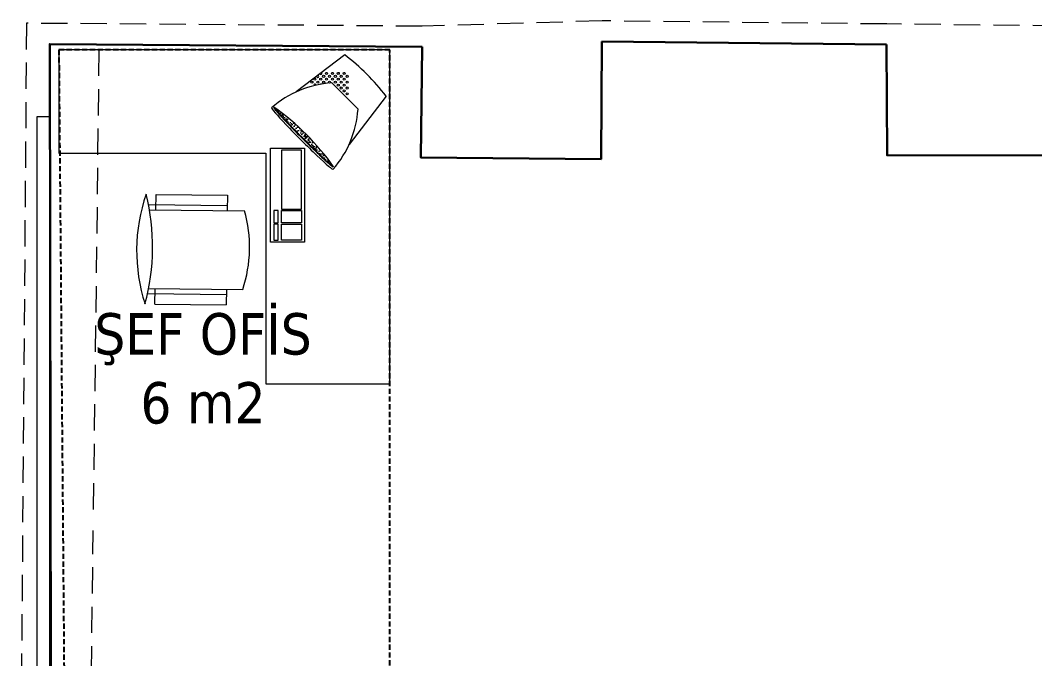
# Model space of a CAD drawing. Header units: centimetres. Extents: x 5488 to 20269, y -31398 to -19684.
# Drawn here: x 16315.1 to 16805.3, y -22672.6 to -22363.9 of the extents above; entities that cross this region are included whole.
import ezdxf

# ---------------------------------------------------------------- set-up
doc = ezdxf.new("R2010")
doc.units = ezdxf.units.CM
doc.linetypes.add('( Hidden )', pattern=[0.375, 0.25, -0.125])
doc.linetypes.add('HIDDEN', pattern=[9.525, 6.35, -3.175])
for name, color, linetype, lineweight in [('CRC_PAFTA YAZI', 1, 'Continuous', 20), ('DEPOT_tefriş_hareketli', 253, 'Continuous', 5), ('xxx_Auto_Duvar_Duvar Gorunus 02', 251, 'Continuous', 9), ('xxx_Auto_Duvar_Duvar Plan Kesit', 7, 'Continuous', 30), ('xxx_Auto_Tefris_Silik', 252, 'Continuous', 13)]:
    doc.layers.add(name, color=color, linetype=linetype, lineweight=lineweight)
doc.styles.add('CRC_PAFTA', font='tahoma.ttf', dxfattribs={"height": 0.4})

msp = doc.modelspace()

# ---------------------------------------------------------------- hatches: boundary and pattern name
at = {"layer": 'DEPOT_tefriş_hareketli'}
h = msp.add_hatch(dxfattribs=at)
h.set_pattern_fill('AR-SAND', color=256, angle=45, style=0)
h.set_pattern_definition([(277.5, (11011.0305, -16044.8181), (-1.40701318, -1.31792712), [0, -1.52, 0, -1.7, 0, -1.625]), (307.5, (11011.0305, -16044.8181), (-0.7441375, -3.2469797), [0, -0.82, 0, -1.37, 0, -0.525]), (347.5, (11010.1608, -16043.9484), (2.19802927, -2.20603238), [0, -0.5, 0, -1.8, 0, -2.35]), (357.5, (11010.1608, -16043.9484), (1.5050422, -2.74626285), [0, -0.25, 0, -1.18, 0, -1.35])])
edge = h.paths.add_edge_path()
edge.add_spline(control_points=[(16437.52, -22406.13), (16437.58, -22406.22), (16437.67, -22406.36), (16437.94, -22406.72), (16438.11, -22406.94), (16438.77, -22407.75), (16439.4, -22408.47), (16441.23, -22410.52), (16442.58, -22411.97), (16445.64, -22415.19), (16447.35, -22416.96), (16450.91, -22420.57), (16452.76, -22422.41), (16456.38, -22425.96), (16458.14, -22427.66), (16461.31, -22430.65), (16462.71, -22431.94), (16464.47, -22433.48), (16465.01, -22433.95), (16465.74, -22434.54), (16465.98, -22434.72), (16466.24, -22434.9), (16466.3, -22434.94), (16466.35, -22434.98)], knot_values=[3.32368, 3.32368, 3.32368, 3.32368, 3.44058, 3.44058, 3.557479, 3.557479, 3.820013, 3.820013, 4.187679, 4.187679, 4.555346, 4.555346, 4.923012, 4.923012, 5.297238, 5.297238, 5.671464, 5.671464, 5.88451, 5.88451, 6.026453, 6.026453, 6.08174, 6.08174, 6.08174, 6.08174], degree=3, periodic=0)
edge.add_line((16466.35, -22434.98), (16466.53, -22434.8))
edge.add_arc((16366.93, -22505.56), 122.18, 395.3935, 414.6065)
edge.add_line((16437.69, -22405.96), (16437.52, -22406.13))

# ---------------------------------------------------------------- linework, layer by layer
at = {"color": 241, "linetype": '( Hidden )', "ltscale": 10}
msp.add_lwpolyline([(16337.16, -22787.48), (16413.87, -22787.48), (16413.87, -22709.58), (16493.74, -22709.58), (16493.74, -22378.15), (16333.74, -22378.16)], close=True, dxfattribs=at)
at = {"layer": 'DEPOT_tefriş_hareketli'}
for p, q in [((16471.89, -22380.66), (16448.46, -22398.58)), ((16478.31, -22406.95), (16465.58, -22394.22)), ((16491.87, -22400.62), (16473.97, -22424.07)), ((16380.64, -22455.62), (16380.72, -22448.12)), ((16380.72, -22448.12), (16415.18, -22448.46)), ((16415.18, -22448.46), (16415.1, -22455.96)), ((16377.02, -22453.08), (16415.13, -22453.46)), ((16377.49, -22455.59), (16423.44, -22456.05)), ((16377.12, -22493.59), (16422.61, -22494.04)), ((16380.19, -22501.12), (16380.27, -22493.62)), ((16414.73, -22493.96), (16414.65, -22501.46)), ((16376.6, -22496.08), (16414.7, -22496.46)), ((16380.19, -22501.12), (16414.65, -22501.46))]:
    msp.add_line(p, q, dxfattribs=at)
for points in [[(16433.74, -22428.16), (16433.74, -22539.65), (16493.74, -22539.65), (16493.74, -22378.15), (16433.74, -22378.15), (16333.74, -22378.16), (16333.74, -22428.16)], [(16452.5, -22425.74), (16452.5, -22471.24), (16436, -22471.24), (16436, -22425.74)], [(16451, -22455.34), (16451, -22426.74), (16441.3, -22426.74), (16441.3, -22455.34)], [(16439.75, -22461.89), (16439.75, -22455.89), (16437.55, -22455.89), (16437.55, -22461.89)], [(16451, -22455.89), (16451, -22461.89), (16441.3, -22461.89), (16441.3, -22455.89)], [(16439.75, -22470.24), (16439.75, -22462.44), (16437.55, -22462.44), (16437.55, -22470.24)], [(16451, -22462.44), (16451, -22470.24), (16441.3, -22470.24), (16441.3, -22462.44)]]:
    msp.add_lwpolyline(points, close=True, dxfattribs=at)
for centre in [(16457.45, -22392.45), (16460.28, -22392.45), (16461.69, -22391.04), (16463.11, -22389.62), (16463.11, -22392.45), (16464.52, -22391.04), (16465.94, -22389.62), (16465.94, -22392.45), (16467.35, -22391.04), (16468.76, -22389.62), (16468.76, -22392.45), (16470.18, -22391.04), (16471.59, -22389.62), (16471.59, -22392.45), (16473.01, -22391.04), (16456.04, -22393.87), (16458.86, -22393.87), (16461.69, -22393.87), (16464.52, -22393.87), (16467.35, -22393.87), (16468.76, -22395.28), (16470.18, -22393.87), (16470.18, -22396.69), (16471.59, -22395.28), (16471.59, -22398.11), (16473.01, -22393.87), (16473.01, -22396.69), (16473.01, -22399.52)]:
    msp.add_circle(centre, 0.5, dxfattribs=at)
for centre, radius, start, end in [((16408.43, -22464.1), 104.83, 37.2546, 52.7454), ((16458.86, -22391.04), 0.5, 176.043, 78.7677), ((16460.28, -22389.62), 0.5, 209.8107, 45), ((16468.96, -22443.32), 49.21, 93.9394, 131.1822), ((16457.45, -22395.28), 0.5, 351.6883, 215.267), ((16460.28, -22395.28), 0.5, 62.8677, 137.6274), ((16366.93, -22505.56), 122.18, 35.3935, 54.6065), ((16429.21, -22403.57), 49.21, 318.8178, 356.0606), ((16454.81, -22475.36), 83.5, 160.9256, 197.9329), ((16274.74, -22473.56), 104.31, 344.7126, 14.1459), ((16361.45, -22473.7), 64.45, 341.6046, 15.8982)]:
    msp.add_arc(centre, radius, start, end, dxfattribs=at)
msp.add_ellipse((16451.39, -22421.14), major_axis=(14.85, -14.85), ratio=0.044464, start_param=3.153794, end_param=6.301295, dxfattribs=at)
for points, knots in [([(16437.52, -22406.13), (16437.58, -22406.22), (16437.67, -22406.36), (16437.94, -22406.72), (16438.11, -22406.94), (16438.77, -22407.75), (16439.4, -22408.47), (16441.23, -22410.52), (16442.58, -22411.97), (16445.64, -22415.19), (16447.35, -22416.96), (16450.91, -22420.57), (16452.76, -22422.41), (16456.38, -22425.96), (16458.14, -22427.66), (16461.31, -22430.65), (16462.71, -22431.94), (16464.47, -22433.48), (16465.01, -22433.95), (16465.74, -22434.54), (16465.98, -22434.72), (16466.24, -22434.9), (16466.3, -22434.94), (16466.35, -22434.98)], [3.32368, 3.32368, 3.32368, 3.32368, 3.44058, 3.44058, 3.557479, 3.557479, 3.820013, 3.820013, 4.187679, 4.187679, 4.555346, 4.555346, 4.923012, 4.923012, 5.297238, 5.297238, 5.671464, 5.671464, 5.88451, 5.88451, 6.026453, 6.026453, 6.08174, 6.08174, 6.08174, 6.08174]), ([(16437.74, -22406), (16437.78, -22406.07), (16437.86, -22406.19), (16438.09, -22406.49), (16438.23, -22406.68), (16438.95, -22407.56), (16439.77, -22408.51), (16441.84, -22410.8), (16443.1, -22412.15), (16446.51, -22415.73), (16448.81, -22418.1), (16453.52, -22422.81), (16455.91, -22425.16), (16459.78, -22428.87), (16461.34, -22430.33), (16463.96, -22432.71), (16465.03, -22433.64), (16465.99, -22434.4), (16466.19, -22434.56), (16466.4, -22434.7), (16466.45, -22434.74), (16466.49, -22434.76)], [3.32368, 3.32368, 3.32368, 3.32368, 3.429791, 3.429791, 3.535901, 3.535901, 3.870224, 3.870224, 4.204547, 4.204547, 4.681705, 4.681705, 5.158863, 5.158863, 5.532976, 5.532976, 5.90709, 5.90709, 6.034256, 6.034256, 6.08174, 6.08174, 6.08174, 6.08174])]:
    msp.add_open_spline(points, degree=3, knots=knots, dxfattribs=at)
at = {"layer": 'xxx_Auto_Duvar_Duvar Gorunus 02'}
msp.add_lwpolyline([(16323.28, -22940.23), (16323.27, -22410.44), (16329.27, -22410.44), (16329.28, -22940.23)], dxfattribs=at)
at = {"layer": 'xxx_Auto_Duvar_Duvar Plan Kesit'}
for points in [[(16509.24, -22376.8), (16329.37, -22375.47), (16329.8, -22681.4)], [(16596.19, -22374.23), (16595.74, -22431.05), (16508.68, -22430.36), (16509.24, -22376.8)], [(16733.72, -22375.72), (16596.19, -22374.23)], [(16849.1, -22377.79), (16849.1, -22429.37), (16733.96, -22429.22), (16733.72, -22375.72)]]:
    msp.add_lwpolyline(points, dxfattribs=at)
at = {"layer": 'xxx_Auto_Tefris_Silik', "linetype": 'HIDDEN', "ltscale": 2}
for points in [[(17062.71, -22178.37), (17062.71, -22356.78), (17023.44, -22357.34), (17023.44, -22366.37), (16919.98, -22366.72), (16919.98, -22367.79), (16912.33, -22367.79), (16733.83, -22365.72), (16596.3, -22364.23), (16509.32, -22366.8), (16318.09, -22365.38), (16315.09, -22755.71), (16322.3, -22755.71)], [(16350.48, -22600.4), (16353.32, -22375.65)], [(16344.89, -23041.13), (16350.35, -22610.67)]]:
    msp.add_lwpolyline(points, dxfattribs=at)

# ---------------------------------------------------------------- texts
at = {"layer": 'CRC_PAFTA YAZI', "insert": (16403.4, -22532.41), "char_height": 20, "width": 2899.9965, "attachment_point": 5, "style": 'CRC_PAFTA'}
msp.add_mtext('ŞEF OFİS\\P6 m2', dxfattribs=at)

doc.saveas('drawing.dxf')
